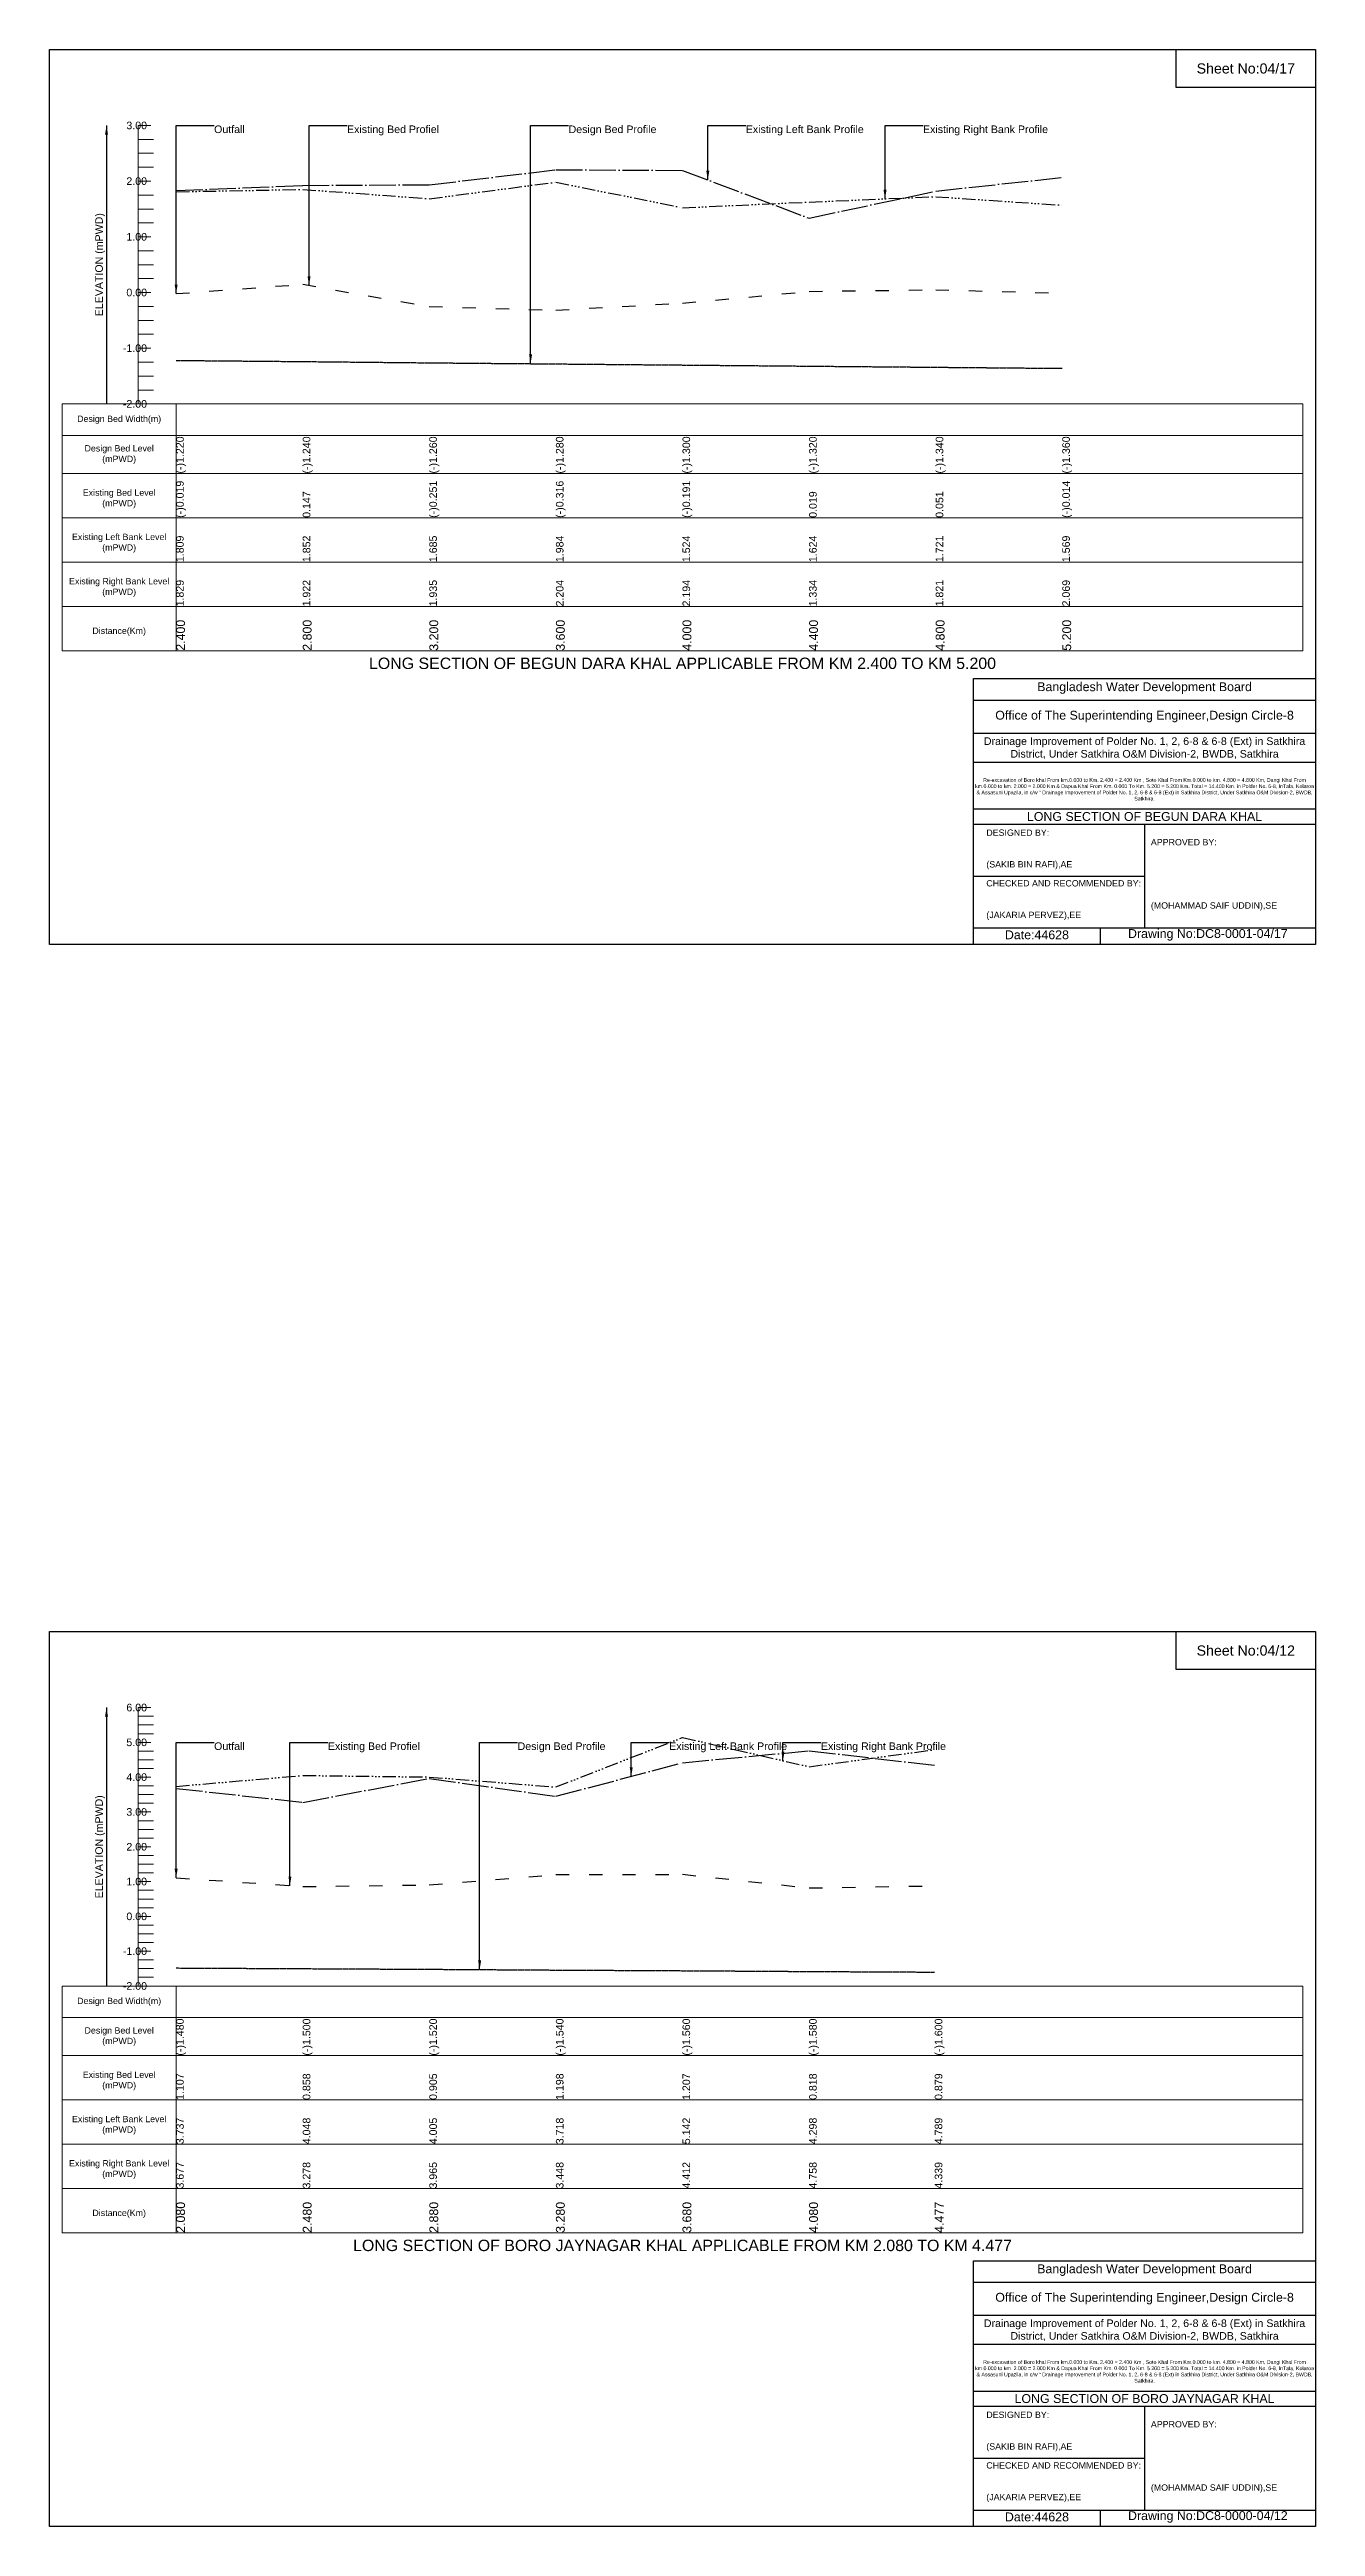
# Model space of a CAD drawing. Header units: inches. Extents: x 91000 to 268000, y -5656 to 20000.
# Drawn here: x 130000 to 138000, y -5656 to 10000 of the extents above; entities that cross this region are included whole.
import ezdxf

# ---------------------------------------------------------------- set-up
doc = ezdxf.new("R2010")
doc.units = ezdxf.units.IN
doc.header["$LTSCALE"] = 7
doc.header["$MEASUREMENT"] = 0
for name, pattern in [('ACAD_ISO03W100', [30, 12, -18]), ('ACAD_ISO04W100', [30, 24, -3, 0, -3]), ('ACAD_ISO14W100', [24, 12, -3, 0, -3, 0, -3, 0, -3]), ('CENTER', [2, 1.25, -0.25, 0.25, -0.25])]:
    doc.linetypes.add(name, pattern=pattern)
for name, color, linetype, lineweight in [('Design Bed Level Long Section', 7, 'CENTER', 25), ('Existing Bed Level for Long Section', 7, 'ACAD_ISO03W100', 25), ('Existing Left Bank of Long section', 7, 'ACAD_ISO04W100', 25), ('Existing Right Bank of Long Section', 7, 'ACAD_ISO14W100', 25), ('Long Section Border', 7, 'Continuous', 9), ('Long Section Labels', 7, 'Continuous', 9), ('Vscale for Long Section', 7, 'Continuous', 9)]:
    doc.layers.add(name, color=color, linetype=linetype, lineweight=lineweight)
doc.styles.get("Standard").update_dxf_attribs({"font": 'arial.ttf'})
doc.dimstyles.get("Standard").update_dxf_attribs({"dimtxt": 0.18, "dimasz": 0.18, "dimexe": 0.18, "dimexo": 0.0625, "dimgap": 0.09, "dimtad": 0, "dimtih": 1, "dimtoh": 1, "dimdec": 4, "dimzin": 0, "dimdsep": 46, "dimtxsty": 'Standard', "dimcen": 0.09, "dimadec": 0, "dimazin": 0, "dimtfac": 1, "dimtdec": 4, "dimtofl": 0, "dimtmove": 0, "dimatfit": 3, "dimfxl": 1, "dimtolj": 1, "dimtzin": 0, "dimarcsym": 0})

msp = doc.modelspace()

# ---------------------------------------------------------------- linework, layer by layer
for points in [[(130000, 10000), (138000, 10000), (138000, 4344), (130000, 4344)], [(137120, 10000), (138000, 10000), (138000, 9760), (137120, 9760)], [(130000, 0), (138000, 0), (138000, -5656), (130000, -5656)], [(137120, 0), (138000, 0), (138000, -240), (137120, -240)]]:
    msp.add_lwpolyline(points, close=True)
for points in [[(135840, 4344), (135840, 6024), (138000, 6024)], [(135840, 5888), (138000, 5888)], [(135840, 5680), (138000, 5680)], [(135840, 5496), (138000, 5496)], [(135840, 5200), (138000, 5200)], [(135840, 5104), (138000, 5104)], [(136920, 5104), (136920, 4448)], [(135840, 4776), (136920, 4776)], [(135840, 4448), (138000, 4448)], [(136640, 4448), (136640, 4344)], [(135840, -5656), (135840, -3976), (138000, -3976)], [(135840, -4112), (138000, -4112)], [(135840, -4320), (138000, -4320)], [(135840, -4504), (138000, -4504)], [(135840, -4800), (138000, -4800)], [(135840, -4896), (138000, -4896)], [(136920, -4896), (136920, -5552)], [(135840, -5224), (136920, -5224)], [(135840, -5552), (138000, -5552)], [(136640, -5552), (136640, -5656)]]:
    msp.add_lwpolyline(points)
at = {"layer": 'Design Bed Level Long Section'}
for points in [[(130800, 8035), (131600, 8028), (132400, 8020), (133200, 8013), (134000, 8006), (134800, 7999), (135600, 7992), (136400, 7985)], [(130800, -2126), (131600, -2130), (132400, -2134), (133200, -2139), (134000, -2143), (134800, -2148), (135594, -2152)]]:
    msp.add_lwpolyline(points, dxfattribs=at)
at = {"layer": 'Existing Bed Level for Long Section'}
for points in [[(130800, 8457), (131600, 8516), (132400, 8376), (133200, 8353), (134000, 8397), (134800, 8471), (135600, 8482), (136400, 8459)], [(130800, -1556), (131600, -1611), (132400, -1601), (133200, -1536), (134000, -1534), (134800, -1620), (135594, -1607)]]:
    msp.add_lwpolyline(points, dxfattribs=at)
at = {"layer": 'Existing Left Bank of Long section'}
for points in [[(130800, 9108), (131600, 9141), (132400, 9145), (133200, 9240), (134000, 9236), (134800, 8934), (135600, 9105), (136400, 9192)], [(130800, -991), (131600, -1079), (132400, -928), (133200, -1041), (134000, -829), (134800, -753), (135594, -845)]]:
    msp.add_lwpolyline(points, dxfattribs=at)
at = {"layer": 'Existing Right Bank of Long Section'}
for points in [[(130800, 9101), (131600, 9116), (132400, 9057), (133200, 9162), (134000, 9000), (134800, 9036), (135600, 9070), (136400, 9016)], [(130800, -978), (131600, -909), (132400, -919), (133200, -982), (134000, -669), (134800, -854), (135594, -746)]]:
    msp.add_lwpolyline(points, dxfattribs=at)
at = {"layer": 'Long Section Border'}
for points in [[(130080, 7760), (137920, 7760), (137920, 6200), (130080, 6200)], [(130080, -2240), (137920, -2240), (137920, -3800), (130080, -3800)]]:
    msp.add_lwpolyline(points, close=True, dxfattribs=at)
for points in [[(130800, 7760), (130800, 6200)], [(130080, 7560), (137920, 7560)], [(130080, 7320), (137920, 7320)], [(130080, 7040), (137920, 7040)], [(130080, 6760), (137920, 6760)], [(130080, 6480), (137920, 6480)], [(130800, -2240), (130800, -3800)], [(130080, -2440), (137920, -2440)], [(130080, -2680), (137920, -2680)], [(130080, -2960), (137920, -2960)], [(130080, -3240), (137920, -3240)], [(130080, -3520), (137920, -3520)]]:
    msp.add_lwpolyline(points, dxfattribs=at)
at = {"layer": 'Vscale for Long Section'}
for points in [[(130560, 7760), (130560, 8112), (130560, 8464), (130560, 8816), (130560, 9168), (130560, 9520)], [(130560, 9520), (130640, 9520)], [(130560, 9432), (130656, 9432)], [(130560, 9344), (130656, 9344)], [(130560, 9256), (130656, 9256)], [(130560, 9168), (130640, 9168)], [(130560, 9080), (130656, 9080)], [(130560, 8992), (130656, 8992)], [(130560, 8904), (130656, 8904)], [(130560, 8816), (130640, 8816)], [(130560, 8728), (130656, 8728)], [(130560, 8640), (130656, 8640)], [(130560, 8552), (130656, 8552)], [(130560, 8464), (130640, 8464)], [(130560, 8376), (130656, 8376)], [(130560, 8288), (130656, 8288)], [(130560, 8200), (130656, 8200)], [(130560, 8112), (130640, 8112)], [(130560, 8024), (130656, 8024)], [(130560, 7936), (130656, 7936)], [(130560, 7848), (130656, 7848)], [(130560, 7760), (130640, 7760)], [(130560, -2240), (130560, -2020), (130560, -1800), (130560, -1580), (130560, -1360), (130560, -1140), (130560, -920), (130560, -700), (130560, -480)], [(130560, -480), (130640, -480)], [(130560, -535), (130656, -535)], [(130560, -590), (130656, -590)], [(130560, -645), (130656, -645)], [(130560, -700), (130640, -700)], [(130560, -755), (130656, -755)], [(130560, -810), (130656, -810)], [(130560, -865), (130656, -865)], [(130560, -920), (130640, -920)], [(130560, -975), (130656, -975)], [(130560, -1030), (130656, -1030)], [(130560, -1085), (130656, -1085)], [(130560, -1140), (130640, -1140)], [(130560, -1195), (130656, -1195)], [(130560, -1250), (130656, -1250)], [(130560, -1305), (130656, -1305)], [(130560, -1360), (130640, -1360)], [(130560, -1415), (130656, -1415)], [(130560, -1470), (130656, -1470)], [(130560, -1525), (130656, -1525)], [(130560, -1580), (130640, -1580)], [(130560, -1635), (130656, -1635)], [(130560, -1690), (130656, -1690)], [(130560, -1745), (130656, -1745)], [(130560, -1800), (130640, -1800)], [(130560, -1855), (130656, -1855)], [(130560, -1910), (130656, -1910)], [(130560, -1965), (130656, -1965)], [(130560, -2020), (130640, -2020)], [(130560, -2075), (130656, -2075)], [(130560, -2130), (130656, -2130)], [(130560, -2185), (130656, -2185)], [(130560, -2240), (130640, -2240)]]:
    msp.add_lwpolyline(points, dxfattribs=at)

# ---------------------------------------------------------------- texts
at = {"attachment_point": 5}
for s, insert, char_height in [('Sheet No:04/17', (137560, 9880), 64), ('Bangladesh Water Development Board', (136920, 5964), 56), ('Office of The Superintending Engineer,Design Circle-8', (136920, 5784), 56), ('Sheet No:04/12', (137560, -120), 64), ('Bangladesh Water Development Board', (136920, -4036), 56), ('Office of The Superintending Engineer,Design Circle-8', (136920, -4216), 56)]:
    msp.add_mtext(s, dxfattribs=dict(at, insert=insert, char_height=char_height))
for s, insert, char_height, width, attachment_point in [('Drainage Improvement of Polder No. 1, 2, 6-8 & 6-8 (Ext) in Satkhira District, Under Satkhira O&M Division-2, BWDB, Satkhira', (136920, 5584), 48, 2240, 5), ('Re-excavation of Boro khal From km.0.000 to Km. 2.400 = 2.400 Km , Soto Khal From Km.0.000 to km. 4.800 = 4.800 Km, Dangi Khal From km.0.000 to km. 2.000 = 2.000 Km & Dapua Khal From Km. 0.000 To Km. 5.200 = 5.200 Km. Total = 14.400 Km. in Polder No. 6-8, InTala, Kolaroa & Assasuni Upazila, in c/w “ Drainage Improvement of Polder No. 1, 2, 6-8 & 6-8 (Ext) in Satkhira District, Under Satkhira O&M Division-2, BWDB, Satkhira.', (136920, 5324), 23.565, 2160, 5), ('LONG SECTION OF BEGUN DARA KHAL', (136920, 5152), 56, 2240, 5), ('DESIGNED BY:^J^J^J(SAKIB BIN RAFI),AE', (135920, 4944), 40, 1120, 4), ('APPROVED BY:^J^J^J^J^J^J(MOHAMMAD SAIF UDDIN),SE', (136960, 4784), 40, 1120, 4), ('CHECKED AND RECOMMENDED BY:^J^J^J(JAKARIA PERVEZ),EE', (135920, 4624), 40, 1120, 4), ('Date:44628', (136240, 4404), 56, 1120, 5), ('Drawing No:DC8-0001-04/17', (137320, 4404), 56, 1760, 5), ('Drainage Improvement of Polder No. 1, 2, 6-8 & 6-8 (Ext) in Satkhira District, Under Satkhira O&M Division-2, BWDB, Satkhira', (136920, -4416), 48, 2240, 5), ('Re-excavation of Boro khal From km.0.000 to Km. 2.400 = 2.400 Km , Soto Khal From Km.0.000 to km. 4.800 = 4.800 Km, Dangi Khal From km.0.000 to km. 2.000 = 2.000 Km & Dapua Khal From Km. 0.000 To Km. 5.200 = 5.200 Km. Total = 14.400 Km. in Polder No. 6-8, InTala, Kolaroa & Assasuni Upazila, in c/w “ Drainage Improvement of Polder No. 1, 2, 6-8 & 6-8 (Ext) in Satkhira District, Under Satkhira O&M Division-2, BWDB, Satkhira.', (136920, -4676), 23.565, 2160, 5), ('LONG SECTION OF BORO JAYNAGAR KHAL', (136920, -4848), 56, 2240, 5), ('DESIGNED BY:^J^J^J(SAKIB BIN RAFI),AE', (135920, -5056), 40, 1120, 4), ('APPROVED BY:^J^J^J^J^J^J(MOHAMMAD SAIF UDDIN),SE', (136960, -5216), 40, 1120, 4), ('CHECKED AND RECOMMENDED BY:^J^J^J(JAKARIA PERVEZ),EE', (135920, -5376), 40, 1120, 4), ('Date:44628', (136240, -5596), 56, 1120, 5), ('Drawing No:DC8-0000-04/12', (137320, -5596), 56, 1760, 5)]:
    msp.add_mtext(s, dxfattribs=dict(insert=insert, char_height=char_height, width=width, attachment_point=attachment_point))
at = {"layer": 'Long Section Border', "attachment_point": 5}
for s, insert, char_height in [('Design Bed Width(m)', (130440, 7660), 40), ('Design Bed Level^J(mPWD)', (130440, 7440), 40), ('Existing Bed Level^J(mPWD)', (130440, 7160), 40), ('Existing Left Bank Level^J(mPWD)', (130440, 6880), 40), ('Existing Right Bank Level^J(mPWD)', (130440, 6600), 40), ('Distance(Km)', (130440, 6320), 40), ('LONG SECTION OF BEGUN DARA KHAL APPLICABLE FROM KM 2.400 TO KM 5.200', (134000, 6120), 72), ('Design Bed Width(m)', (130440, -2340), 40), ('Design Bed Level^J(mPWD)', (130440, -2560), 40), ('Existing Bed Level^J(mPWD)', (130440, -2840), 40), ('Existing Left Bank Level^J(mPWD)', (130440, -3120), 40), ('Existing Right Bank Level^J(mPWD)', (130440, -3400), 40), ('Distance(Km)', (130440, -3680), 40), ('LONG SECTION OF BORO JAYNAGAR KHAL APPLICABLE FROM KM 2.080 TO KM 4.477', (134000, -3880), 72)]:
    msp.add_mtext(s, dxfattribs=dict(at, insert=insert, char_height=char_height))
at = {"layer": 'Long Section Labels', "char_height": 48, "attachment_point": 1}
for s, insert in [('Outfall', (131040, 9520)), ('Existing Bed Profiel', (131880, 9520)), ('Design Bed Profile', (133280, 9520)), ('Existing Left Bank Profile', (134400, 9520)), ('Existing Right Bank Profile', (135520, 9520)), ('Outfall', (131040, -700)), ('Existing Bed Profiel', (131759, -700)), ('Design Bed Profile', (132958, -700)), ('Existing Left Bank Profile', (133916, -700)), ('Existing Right Bank Profile', (134875, -700))]:
    msp.add_mtext(s, dxfattribs=dict(at, insert=insert))
at = {"layer": 'Vscale for Long Section', "char_height": 48, "attachment_point": 6}
for s, insert in [('3.00', (130616, 9520)), ('2.00', (130616, 9168)), ('1.00', (130616, 8816)), ('0.00', (130616, 8464)), ('-1.00', (130616, 8112)), ('-2.00', (130616, 7760)), ('6.00', (130616, -480)), ('5.00', (130616, -700)), ('4.00', (130616, -920)), ('3.00', (130616, -1140)), ('2.00', (130616, -1360)), ('1.00', (130616, -1580)), ('0.00', (130616, -1800)), ('-1.00', (130616, -2020)), ('-2.00', (130616, -2240))]:
    msp.add_mtext(s, dxfattribs=dict(at, insert=insert))
at = {"layer": 'Vscale for Long Section', "rotation": 90}
for s, insert, char_height, attachment_point in [('ELEVATION (mPWD)', (130320, 8640), 48, 5), ('(-)1.220', (130800, 7320), 48, 1), ('(-)1.240', (131600, 7320), 48, 1), ('(-)1.260', (132400, 7320), 48, 1), ('(-)1.280', (133200, 7320), 48, 1), ('(-)1.300', (134000, 7320), 48, 1), ('(-)1.320', (134800, 7320), 48, 1), ('(-)1.340', (135600, 7320), 48, 1), ('(-)1.360', (136400, 7320), 48, 1), ('(-)0.019', (130800, 7040), 48, 1), ('0.147', (131600, 7040), 48, 1), ('(-)0.251', (132400, 7040), 48, 1), ('(-)0.316', (133200, 7040), 48, 1), ('(-)0.191', (134000, 7040), 48, 1), ('0.019', (134800, 7040), 48, 1), ('0.051', (135600, 7040), 48, 1), ('(-)0.014', (136400, 7040), 48, 1), ('1.809', (130800, 6760), 48, 1), ('1.852', (131600, 6760), 48, 1), ('1.685', (132400, 6760), 48, 1), ('1.984', (133200, 6760), 48, 1), ('1.524', (134000, 6760), 48, 1), ('1.624', (134800, 6760), 48, 1), ('1.721', (135600, 6760), 48, 1), ('1.569', (136400, 6760), 48, 1), ('1.829', (130800, 6480), 48, 1), ('1.922', (131600, 6480), 48, 1), ('1.935', (132400, 6480), 48, 1), ('2.204', (133200, 6480), 48, 1), ('2.194', (134000, 6480), 48, 1), ('1.334', (134800, 6480), 48, 1), ('1.821', (135600, 6480), 48, 1), ('2.069', (136400, 6480), 48, 1), ('2.400', (130800, 6200), 56, 1), ('2.800', (131600, 6200), 56, 1), ('3.200', (132400, 6200), 56, 1), ('3.600', (133200, 6200), 56, 1), ('4.000', (134000, 6200), 56, 1), ('4.400', (134800, 6200), 56, 1), ('4.800', (135600, 6200), 56, 1), ('5.200', (136400, 6200), 56, 1), ('ELEVATION (mPWD)', (130320, -1360), 48, 5), ('(-)1.480', (130800, -2680), 48, 1), ('(-)1.500', (131600, -2680), 48, 1), ('(-)1.520', (132400, -2680), 48, 1), ('(-)1.540', (133200, -2680), 48, 1), ('(-)1.560', (134000, -2680), 48, 1), ('(-)1.580', (134800, -2680), 48, 1), ('(-)1.600', (135594, -2680), 48, 1), ('1.107', (130800, -2960), 48, 1), ('0.858', (131600, -2960), 48, 1), ('0.905', (132400, -2960), 48, 1), ('1.198', (133200, -2960), 48, 1), ('1.207', (134000, -2960), 48, 1), ('0.818', (134800, -2960), 48, 1), ('0.879', (135594, -2960), 48, 1), ('3.737', (130800, -3240), 48, 1), ('4.048', (131600, -3240), 48, 1), ('4.005', (132400, -3240), 48, 1), ('3.718', (133200, -3240), 48, 1), ('5.142', (134000, -3240), 48, 1), ('4.298', (134800, -3240), 48, 1), ('4.789', (135594, -3240), 48, 1), ('3.677', (130800, -3520), 48, 1), ('3.278', (131600, -3520), 48, 1), ('3.965', (132400, -3520), 48, 1), ('3.448', (133200, -3520), 48, 1), ('4.412', (134000, -3520), 48, 1), ('4.758', (134800, -3520), 48, 1), ('4.339', (135594, -3520), 48, 1), ('2.080', (130800, -3800), 56, 1), ('2.480', (131600, -3800), 56, 1), ('2.880', (132400, -3800), 56, 1), ('3.280', (133200, -3800), 56, 1), ('3.680', (134000, -3800), 56, 1), ('4.080', (134800, -3800), 56, 1), ('4.477', (135594, -3800), 56, 1)]:
    msp.add_mtext(s, dxfattribs=dict(at, insert=insert, char_height=char_height, attachment_point=attachment_point))

# ---------------------------------------------------------------- leaders
at = {"layer": 'Long Section Labels', "annotation_type": 0, "has_hookline": 1, "hookline_direction": 0}
for points, text_width in [([(130800, 8457), (130800, 9520), (131040, 9520)], 186), ([(131640, 8509), (131640, 9520), (131880, 9520)], 571), ([(133040, 8015), (133040, 9520), (133280, 9520)], 547), ([(134160, 9176), (134160, 9520), (134400, 9520)], 737), ([(135280, 9056), (135280, 9520), (135520, 9520)], 782), ([(130800, -1556), (130800, -700), (131040, -700)], 186), ([(131519, -1606), (131519, -700), (131759, -700)], 571), ([(132718, -2136), (132718, -700), (132958, -700)], 547), ([(133676, -915), (133676, -700), (133916, -700)], 737), ([(134635, -816), (134635, -700), (134875, -700)], 782)]:
    msp.add_leader(points, dimstyle='Standard', override={"dimasz": 57.6}, dxfattribs=dict(at, text_width=text_width))
at = {"layer": 'Vscale for Long Section'}
for points in [[(130360, 9520), (130360, 7760)], [(130360, -480), (130360, -2240)]]:
    msp.add_leader(points, dimstyle='Standard', override={"dimasz": 57.6}, dxfattribs=at)

doc.saveas('drawing.dxf')
